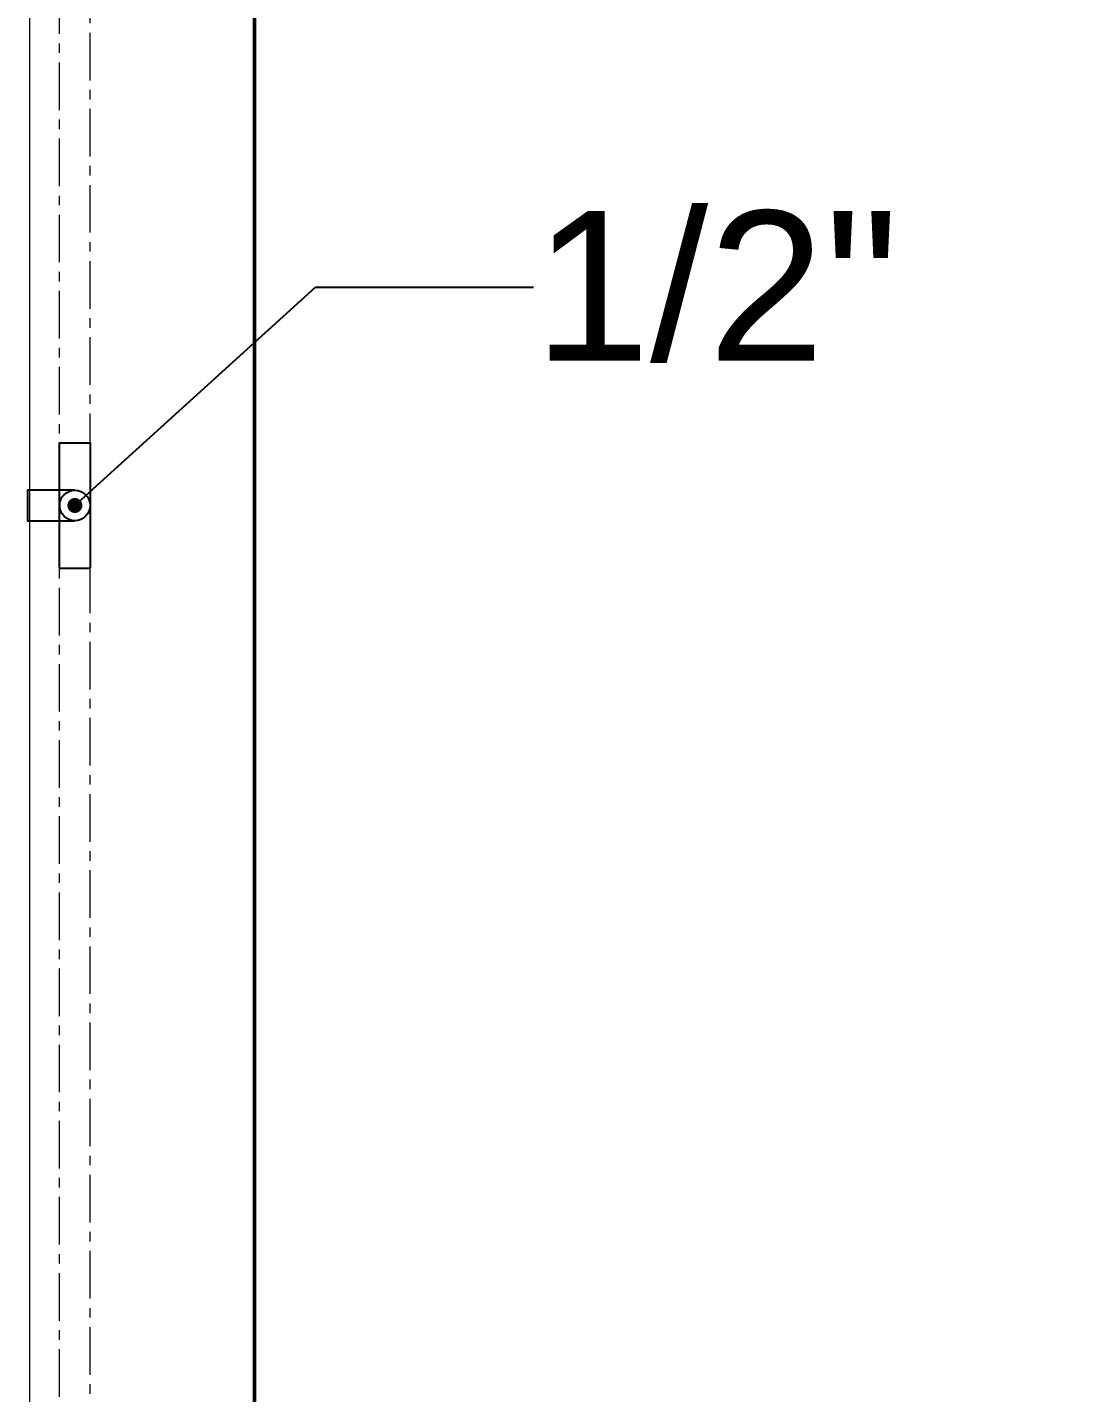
# Model space of a CAD drawing. Header units: millimetres. Extents: x 7371 to 278338, y -43753 to 35464.
# Drawn here: x 20580 to 21273, y 27837 to 28748 of the extents above; entities that cross this region are included whole.
import ezdxf
from ezdxf import colors
from ezdxf.entities.mleader import LeaderData, LeaderLine
from ezdxf.math import Vec2, Vec3

# ---------------------------------------------------------------- set-up
doc = ezdxf.new("R2010")
doc.units = ezdxf.units.MM
doc.header["$MEASUREMENT"] = 0
doc.linetypes.add('CENTER', pattern=[50.8, 31.75, -6.35, 6.35, -6.35])
doc.linetypes.add('DASHED2', pattern=[0.375, 0.25, -0.125])
for name, color, linetype, lineweight in [('DINDING', 1, 'Continuous', 20), ('LEGEND', 1, 'DASHED2', 50), ('PIPA AIR BERSIH', 5, 'CENTER', 5)]:
    doc.layers.add(name, color=color, linetype=linetype, lineweight=lineweight)
doc.styles.get("Standard").update_dxf_attribs({"font": 'arial.ttf'})

# ---------------------------------------------------------------- blocks, each defined once
blk = doc.blocks.new('sd4ddd')
for points in [[(9544.14, -2753.14), (9544.14, -2732.83), (9544.14, -2732.83), (9544.14, -2701.1), (9564.44, -2701.1), (9564.44, -2784.87)], [(9544.14, -2784.87), (9544.14, -2753.14)], [(9544.14, -2784.87), (9564.44, -2784.87)]]:
    blk.add_lwpolyline(points)
blk = doc.blocks.new('fdfd')
blk.add_lwpolyline([(99684.7, -1599.3), (99684.7, -1649.3), (99716.7, -1649.3), (99716.7, -1599.3)])
blk.add_circle((99700.7, -1599.3), 16)
blk = doc.blocks.new('_Dot')
at = {"color": 0, "linetype": 'ByBlock', "lineweight": -2}
blk.add_line((-0.5, 0), (-1, 0), dxfattribs=at)
at = {"color": 0, "linetype": 'ByBlock', "const_width": 0.5}
blk.add_lwpolyline([(-0.25, 0, 1), (0.25, 0, 1)], format="xyb", close=True, dxfattribs=at)

msp = doc.modelspace()

# ---------------------------------------------------------------- linework, layer by layer
at = {"color": 8}
msp.add_lwpolyline([(24598.72, 24136.94), (20731.43, 24136.94), (20731.43, 31201.99), (24598.72, 31201.99)], close=True, dxfattribs=at)
at = {"layer": 'DINDING', "color": 8}
msp.add_lwpolyline([(20581.53, 24136.94), (20581.53, 31052.1), (20731.43, 31052.1), (20731.43, 24136.94)], close=True, dxfattribs=at)
at = {"layer": 'LEGEND', "color": 8}
msp.add_lwpolyline([(20731.43, 31202), (24598.72, 31202), (24598.72, 24136.94), (20731.43, 24136.94)], close=True, dxfattribs=at)
at = {"layer": 'PIPA AIR BERSIH'}
for points in [[(20621.84, 25105.95), (20621.84, 28868.66)], [(20601.53, 28438.94), (20601.53, 28848.66)], [(20601.53, 27529.57), (20601.53, 28418.94)]]:
    msp.add_lwpolyline(points, dxfattribs=at)

# ---------------------------------------------------------------- block references
msp.add_blockref('sd4ddd', (11057.39, 31172.08))
at = {"xscale": 0.6346441788993975, "yscale": 0.6346441788993975, "zscale": 0.6346441788993975, "rotation": 270}
msp.add_blockref('fdfd', (21626.69, 91703.56), dxfattribs=at)

# ---------------------------------------------------------------- leaders
ml = msp.add_multileader_mtext('Standard')
ml.set_content('\\A1;1/2"', color=256)
ml.set_leader_properties()
ml.set_arrow_properties(name='DOT')
ml.build(insert=Vec2(0, 0))
ml.multileader.update_dxf_attribs({"dogleg_length": 0.36, "arrow_head_size": 10})
ctx = ml.context
ctx.base_point, ctx.char_height, ctx.arrow_head_size, ctx.landing_gap_size, ctx.plane_origin = Vec3(20917.67, 28574.75), 100, 10, 0.09, Vec3(20611.69, 28429.09)
notes = []
notes.append((ctx, [(0, (1, 1, 0), (20772.24, 28574.75), (1, 0), 145.43, [(0, [(20611.69, 28429.09)], 0, [])])]))
ctx.mtext.insert, ctx.mtext.width, ctx.mtext.flow_direction = Vec3(20917.76, 28625.6), 39.5983, 5
for ctx, leaders in notes:
    for number, flags, end, landing, length, lines in leaders:
        leader = LeaderData()
        leader.index, (leader.has_last_leader_line, leader.has_dogleg_vector, leader.attachment_direction) = number, flags
        leader.last_leader_point, leader.dogleg_vector, leader.dogleg_length = Vec3(end), Vec3(landing), length
        for number, points, colour, breaks in lines:
            line = LeaderLine()
            line.index, line.vertices, line.color, line.breaks = number, Vec3.list(points), colors.encode_raw_color(colour), breaks
            leader.lines.append(line)
        ctx.leaders.append(leader)

doc.saveas('drawing.dxf')
